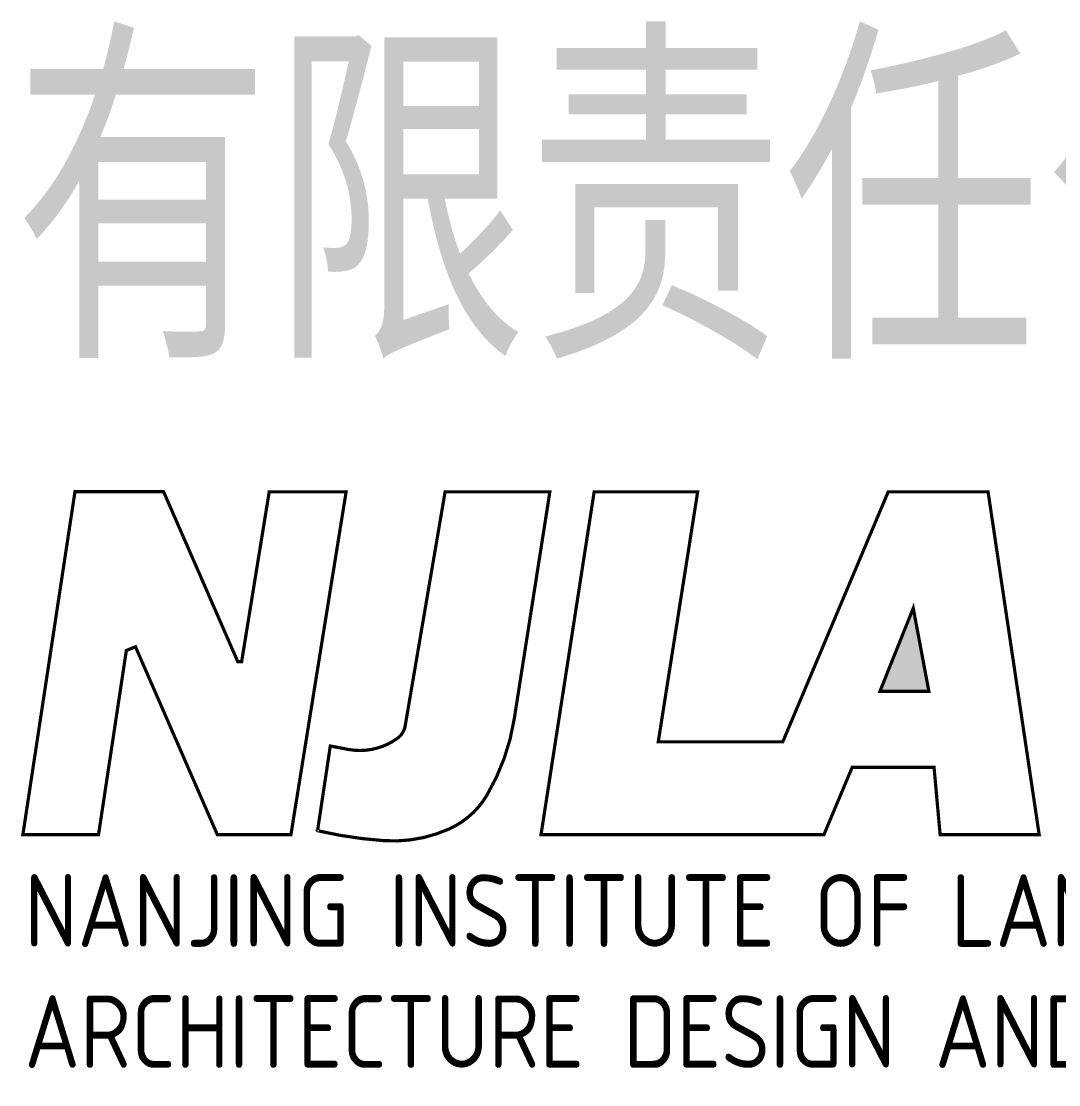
# Model space of a CAD drawing. Extents: x 396092 to 455492, y 17293 to 132793.
# Drawn here: x 437392 to 438356, y 46475 to 47465 of the extents above; entities that cross this region are included whole.
import ezdxf

# ---------------------------------------------------------------- set-up
doc = ezdxf.new("R2010")
doc.units = 0
doc.header["$LTSCALE"] = 1000
doc.header["$MEASUREMENT"] = 0
doc.styles.add('图框 gbenor', font='gbenor.shx', dxfattribs={"bigfont": 'gbcbig.shx'})
doc.styles.add('图框 黑体', font='simhei_0.ttf', dxfattribs={"width": 0.7})

# ---------------------------------------------------------------- blocks, each defined once
blk = doc.blocks.new('8')
at = {"const_width": 5.96}
blk.add_lwpolyline([(-155637.5, 176369.1), (-155540.6, 177007.3), (-155375.9, 177007.3), (-155237.8, 176690.8), (-155230.7, 176690.8), (-155179.4, 177006.8), (-155036.4, 177006.8), (-155139, 176369.1), (-155275.9, 176369.1), (-155428.1, 176718.6), (-155445.1, 176711.7), (-155496.8, 176369.1), (-155637.5, 176369.1)], dxfattribs=at)
blk.add_lwpolyline([(-155089.3, 176377.6), (-155065.8, 176534), (-155032.7, 176527.7, 0.206582), (-154941, 176548.3, 0.174569), (-154927, 176568.8), (-154852.3, 177006.8), (-154657.5, 177006.8), (-154723.8, 176583.9, -0.094467), (-154774.3, 176442.9, -0.155233), (-154845, 176379.6, -0.123276), (-154966, 176357.9, -0.040241), (-155089.4, 176376.4, -0.92263)], format="xyb", close=True, dxfattribs=at)
for points in [[(-154673.9, 176369.1), (-154575.1, 177006.8), (-154382.6, 177006.8), (-154455.9, 176541.7), (-154224.4, 176541.7), (-154028.3, 177006.8), (-153842.5, 177006.8), (-153747.5, 176369.1), (-153931.7, 176369.1), (-153943, 176494.2), (-154095.3, 176494.2), (-154147.8, 176369.1)], [(-154043.7, 176635.7), (-153981.7, 176790.4), (-153952.6, 176635.7)]]:
    blk.add_lwpolyline(points, close=True, dxfattribs=at)
at = {"extrusion": (0, 0, -1)}
for points in [[(154043.7, 176635.7), (153981.7, 176635.7), (153981.7, 176790.4)], [(153981.7, 176635.7), (153981.7, 176790.4), (153952.6, 176635.7)]]:
    blk.add_solid(points, dxfattribs=at)
blk = doc.blocks.new('A$C8d334926')
at = {"xscale": 0.5, "yscale": 0.5, "zscale": 0.5}
blk.add_blockref('8', (28907.61, -58196.71), dxfattribs=at)
at = {"insert": (-48919.38, 30708.03), "char_height": 250, "attachment_point": 1, "style": '图框 黑体'}
blk.add_mtext_dynamic_manual_height_columns('有限责任公司', width=304203.5446, gutter_width=50, heights=[0], dxfattribs=at)
at = {"insert": (-48909.69, 29950.95), "char_height": 67.5, "width": 12710.3387, "attachment_point": 1, "style": '图框 gbenor'}
blk.add_mtext('NANJING INSTITUTE OF LANDSCAPE \\PARCHITECTURE DESIGN AND PLANNING, LTD.', dxfattribs=at)

msp = doc.modelspace()

# ---------------------------------------------------------------- block references
msp.add_blockref('A$C8d334926', (486304.29, 16720.28))

doc.saveas('drawing.dxf')
